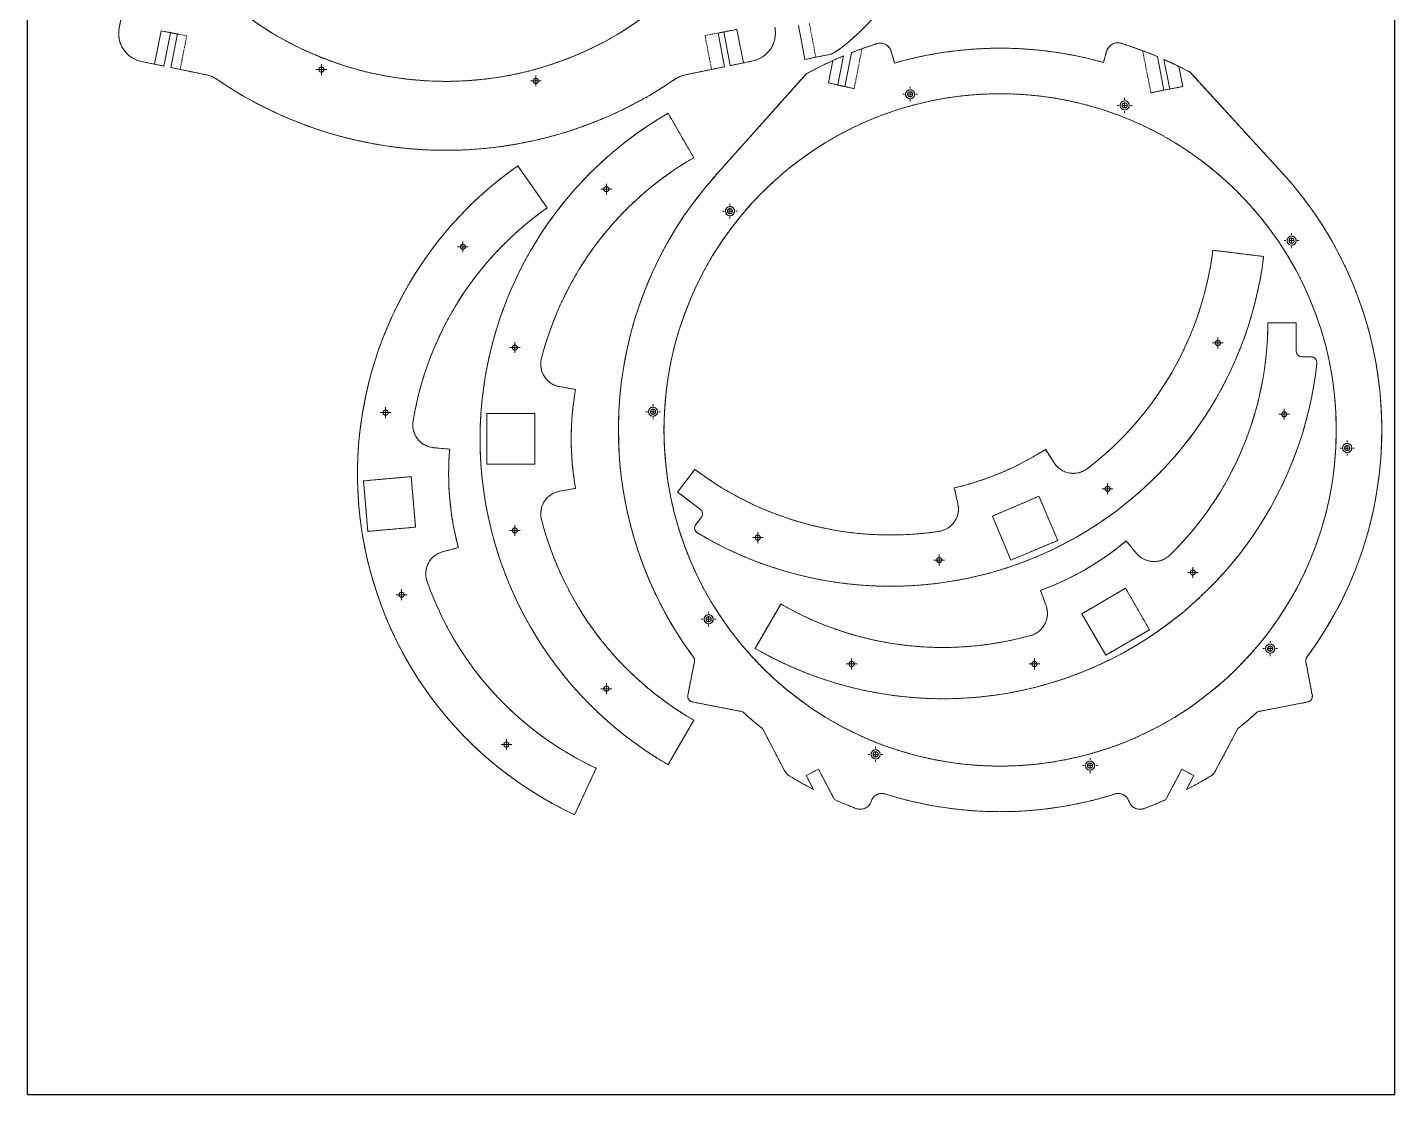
# Model space of a CAD drawing. Header units: millimetres. Extents: x -6 to 1194, y -41 to 2359.
# Drawn here: x -6 to 1194, y -41 to 896 of the extents above; entities that cross this region are included whole.
import ezdxf

# ---------------------------------------------------------------- set-up
doc = ezdxf.new("R2010")
doc.units = ezdxf.units.MM
doc.linetypes.add('HIDDEN', pattern=[1.905, 1.27, -0.635])

# ---------------------------------------------------------------- blocks, each defined once
blk = doc.blocks.new('SW_CENTERMARKSYMBOL_6')
at = {"color": 0, "linetype": 'Continuous', "lineweight": 0}
for p, q in [((-2.5, 0), (-4.75, 0)), ((0, 0), (-2.5, 0)), ((0, 2.5), (0, 4.75)), ((0, 0), (0, 2.5)), ((0, 0), (0, -2.5)), ((0, 0), (2.5, 0)), ((2.5, 0), (4.75, 0)), ((0, -2.5), (0, -4.75))]:
    blk.add_line(p, q, dxfattribs=at)
blk = doc.blocks.new('SW_CENTERMARKSYMBOL_7')
at = {"color": 0, "linetype": 'Continuous', "lineweight": 0}
for p, q in [((-2.5, 0), (-4.75, 0)), ((0, 0), (-2.5, 0)), ((0, 2.5), (0, 4.75)), ((0, 0), (0, 2.5)), ((0, 0), (0, -2.5)), ((0, 0), (2.5, 0)), ((2.5, 0), (4.75, 0)), ((0, -2.5), (0, -4.75))]:
    blk.add_line(p, q, dxfattribs=at)
blk = doc.blocks.new('SW_CENTERMARKSYMBOL_18')
at = {"color": 0, "linetype": 'Continuous', "lineweight": 0}
for p, q in [((-2.5, 0), (-4.75, 0)), ((0, 0), (-2.5, 0)), ((0, 2.5), (0, 4.75)), ((0, 0), (0, 2.5)), ((0, 0), (0, -2.5)), ((0, 0), (2.5, 0)), ((2.5, 0), (4.75, 0)), ((0, -2.5), (0, -4.75))]:
    blk.add_line(p, q, dxfattribs=at)
blk = doc.blocks.new('SW_CENTERMARKSYMBOL_19')
at = {"color": 0, "linetype": 'Continuous', "lineweight": 0}
for p, q in [((-2.5, 0), (-4.75, 0)), ((0, 0), (-2.5, 0)), ((0, 2.5), (0, 4.75)), ((0, 0), (0, 2.5)), ((0, 0), (0, -2.5)), ((0, 0), (2.5, 0)), ((2.5, 0), (4.75, 0)), ((0, -2.5), (0, -4.75))]:
    blk.add_line(p, q, dxfattribs=at)
blk = doc.blocks.new('SW_CENTERMARKSYMBOL_20')
at = {"color": 0, "linetype": 'Continuous', "lineweight": 0}
for p, q in [((-2.5, 0), (-4.75, 0)), ((0, 0), (-2.5, 0)), ((0, 2.5), (0, 4.75)), ((0, 0), (0, 2.5)), ((0, 0), (0, -2.5)), ((0, 0), (2.5, 0)), ((2.5, 0), (4.75, 0)), ((0, -2.5), (0, -4.75))]:
    blk.add_line(p, q, dxfattribs=at)
blk = doc.blocks.new('SW_CENTERMARKSYMBOL_21')
at = {"color": 0, "linetype": 'Continuous', "lineweight": 0}
for p, q in [((-2.5, 0), (-4.75, 0)), ((0, 0), (-2.5, 0)), ((0, 2.5), (0, 4.75)), ((0, 0), (0, 2.5)), ((0, 0), (0, -2.5)), ((0, 0), (2.5, 0)), ((2.5, 0), (4.75, 0)), ((0, -2.5), (0, -4.75))]:
    blk.add_line(p, q, dxfattribs=at)
blk = doc.blocks.new('SW_CENTERMARKSYMBOL_22')
at = {"color": 0, "linetype": 'Continuous', "lineweight": 0}
for p, q in [((-2.5, 0), (-4.75, 0)), ((0, 0), (-2.5, 0)), ((0, 2.5), (0, 4.75)), ((0, 0), (0, 2.5)), ((0, 0), (0, -2.5)), ((0, 0), (2.5, 0)), ((2.5, 0), (4.75, 0)), ((0, -2.5), (0, -4.75))]:
    blk.add_line(p, q, dxfattribs=at)
blk = doc.blocks.new('SW_CENTERMARKSYMBOL_23')
at = {"color": 0, "linetype": 'Continuous', "lineweight": 0}
for p, q in [((-2.5, 0), (-4.75, 0)), ((0, 0), (-2.5, 0)), ((0, 2.5), (0, 4.75)), ((0, 0), (0, 2.5)), ((0, 0), (0, -2.5)), ((0, 0), (2.5, 0)), ((2.5, 0), (4.75, 0)), ((0, -2.5), (0, -4.75))]:
    blk.add_line(p, q, dxfattribs=at)
blk = doc.blocks.new('SW_CENTERMARKSYMBOL_24')
at = {"color": 0, "linetype": 'Continuous', "lineweight": 0}
for p, q in [((-2.5, 0), (-4.75, 0)), ((0, 0), (-2.5, 0)), ((0, 2.5), (0, 4.75)), ((0, 0), (0, 2.5)), ((0, 0), (0, -2.5)), ((0, 0), (2.5, 0)), ((2.5, 0), (4.75, 0)), ((0, -2.5), (0, -4.75))]:
    blk.add_line(p, q, dxfattribs=at)
blk = doc.blocks.new('SW_CENTERMARKSYMBOL_25')
at = {"color": 0, "linetype": 'Continuous', "lineweight": 0}
for p, q in [((-2.5, 0), (-4.75, 0)), ((0, 0), (-2.5, 0)), ((0, 2.5), (0, 4.75)), ((0, 0), (0, 2.5)), ((0, 0), (0, -2.5)), ((0, 0), (2.5, 0)), ((2.5, 0), (4.75, 0)), ((0, -2.5), (0, -4.75))]:
    blk.add_line(p, q, dxfattribs=at)
blk = doc.blocks.new('SW_CENTERMARKSYMBOL_26')
at = {"color": 0, "linetype": 'Continuous', "lineweight": 0}
for p, q in [((-5, 0), (-6.5, 0)), ((0, 0), (-2.5, 0)), ((0, 5), (0, 6.5)), ((0, 0), (0, 2.5)), ((0, 0), (0, -2.5)), ((0, 0), (2.5, 0)), ((5, 0), (6.5, 0)), ((0, -5), (0, -6.5))]:
    blk.add_line(p, q, dxfattribs=at)
blk = doc.blocks.new('SW_CENTERMARKSYMBOL_27')
at = {"color": 0, "linetype": 'Continuous', "lineweight": 0}
for p, q in [((-5, 0), (-6.5, 0)), ((0, 0), (-2.5, 0)), ((0, 5), (0, 6.5)), ((0, 0), (0, 2.5)), ((0, 0), (0, -2.5)), ((0, 0), (2.5, 0)), ((5, 0), (6.5, 0)), ((0, -5), (0, -6.5))]:
    blk.add_line(p, q, dxfattribs=at)
blk = doc.blocks.new('SW_CENTERMARKSYMBOL_28')
at = {"color": 0, "linetype": 'Continuous', "lineweight": 0}
for p, q in [((-5, 0), (-6.5, 0)), ((0, 0), (-2.5, 0)), ((0, 5), (0, 6.5)), ((0, 0), (0, 2.5)), ((0, 0), (0, -2.5)), ((0, 0), (2.5, 0)), ((5, 0), (6.5, 0)), ((0, -5), (0, -6.5))]:
    blk.add_line(p, q, dxfattribs=at)
blk = doc.blocks.new('SW_CENTERMARKSYMBOL_29')
at = {"color": 0, "linetype": 'Continuous', "lineweight": 0}
for p, q in [((-5, 0), (-6.5, 0)), ((0, 0), (-2.5, 0)), ((0, 5), (0, 6.5)), ((0, 0), (0, 2.5)), ((0, 0), (0, -2.5)), ((0, 0), (2.5, 0)), ((5, 0), (6.5, 0)), ((0, -5), (0, -6.5))]:
    blk.add_line(p, q, dxfattribs=at)
blk = doc.blocks.new('SW_CENTERMARKSYMBOL_30')
at = {"color": 0, "linetype": 'Continuous', "lineweight": 0}
for p, q in [((-2.5, 0), (-4.75, 0)), ((0, 0), (-2.5, 0)), ((0, 2.5), (0, 4.75)), ((0, 0), (0, 2.5)), ((0, 0), (0, -2.5)), ((0, 0), (2.5, 0)), ((2.5, 0), (4.75, 0)), ((0, -2.5), (0, -4.75))]:
    blk.add_line(p, q, dxfattribs=at)
blk = doc.blocks.new('SW_CENTERMARKSYMBOL_31')
at = {"color": 0, "linetype": 'Continuous', "lineweight": 0}
for p, q in [((-2.5, 0), (-4.75, 0)), ((0, 0), (-2.5, 0)), ((0, 2.5), (0, 4.75)), ((0, 0), (0, 2.5)), ((0, 0), (0, -2.5)), ((0, 0), (2.5, 0)), ((2.5, 0), (4.75, 0)), ((0, -2.5), (0, -4.75))]:
    blk.add_line(p, q, dxfattribs=at)
blk = doc.blocks.new('SW_CENTERMARKSYMBOL_32')
at = {"color": 0, "linetype": 'Continuous', "lineweight": 0}
for p, q in [((-2.5, 0), (-4.75, 0)), ((0, 0), (-2.5, 0)), ((0, 2.5), (0, 4.75)), ((0, 0), (0, 2.5)), ((0, 0), (0, -2.5)), ((0, 0), (2.5, 0)), ((2.5, 0), (4.75, 0)), ((0, -2.5), (0, -4.75))]:
    blk.add_line(p, q, dxfattribs=at)
blk = doc.blocks.new('SW_CENTERMARKSYMBOL_33')
at = {"color": 0, "linetype": 'Continuous', "lineweight": 0}
for p, q in [((-2.5, 0), (-4.75, 0)), ((0, 0), (-2.5, 0)), ((0, 2.5), (0, 4.75)), ((0, 0), (0, 2.5)), ((0, 0), (0, -2.5)), ((0, 0), (2.5, 0)), ((2.5, 0), (4.75, 0)), ((0, -2.5), (0, -4.75))]:
    blk.add_line(p, q, dxfattribs=at)
blk = doc.blocks.new('SW_CENTERMARKSYMBOL_34')
at = {"color": 0, "linetype": 'Continuous', "lineweight": 0}
for p, q in [((-2.5, 0), (-4.75, 0)), ((0, 0), (-2.5, 0)), ((0, 2.5), (0, 4.75)), ((0, 0), (0, 2.5)), ((0, 0), (0, -2.5)), ((0, 0), (2.5, 0)), ((2.5, 0), (4.75, 0)), ((0, -2.5), (0, -4.75))]:
    blk.add_line(p, q, dxfattribs=at)
blk = doc.blocks.new('SW_CENTERMARKSYMBOL_35')
at = {"color": 0, "linetype": 'Continuous', "lineweight": 0}
for p, q in [((-5, 0), (-6.5, 0)), ((0, 0), (-2.5, 0)), ((0, 5), (0, 6.5)), ((0, 0), (0, 2.5)), ((0, 0), (0, -2.5)), ((0, 0), (2.5, 0)), ((5, 0), (6.5, 0)), ((0, -5), (0, -6.5))]:
    blk.add_line(p, q, dxfattribs=at)
blk = doc.blocks.new('SW_CENTERMARKSYMBOL_36')
at = {"color": 0, "linetype": 'Continuous', "lineweight": 0}
for p, q in [((-2.5, 0), (-4.75, 0)), ((0, 0), (-2.5, 0)), ((0, 2.5), (0, 4.75)), ((0, 0), (0, 2.5)), ((0, 0), (0, -2.5)), ((0, 0), (2.5, 0)), ((2.5, 0), (4.75, 0)), ((0, -2.5), (0, -4.75))]:
    blk.add_line(p, q, dxfattribs=at)
blk = doc.blocks.new('SW_CENTERMARKSYMBOL_37')
at = {"color": 0, "linetype": 'Continuous', "lineweight": 0}
for p, q in [((-2.5, 0), (-4.75, 0)), ((0, 0), (-2.5, 0)), ((0, 2.5), (0, 4.75)), ((0, 0), (0, 2.5)), ((0, 0), (0, -2.5)), ((0, 0), (2.5, 0)), ((2.5, 0), (4.75, 0)), ((0, -2.5), (0, -4.75))]:
    blk.add_line(p, q, dxfattribs=at)
blk = doc.blocks.new('SW_CENTERMARKSYMBOL_38')
at = {"color": 0, "linetype": 'Continuous', "lineweight": 0}
for p, q in [((-5, 0), (-6.5, 0)), ((0, 0), (-2.5, 0)), ((0, 5), (0, 6.5)), ((0, 0), (0, 2.5)), ((0, 0), (0, -2.5)), ((0, 0), (2.5, 0)), ((5, 0), (6.5, 0)), ((0, -5), (0, -6.5))]:
    blk.add_line(p, q, dxfattribs=at)
blk = doc.blocks.new('SW_CENTERMARKSYMBOL_39')
at = {"color": 0, "linetype": 'Continuous', "lineweight": 0}
for p, q in [((-2.5, 0), (-4.75, 0)), ((0, 0), (-2.5, 0)), ((0, 2.5), (0, 4.75)), ((0, 0), (0, 2.5)), ((0, 0), (0, -2.5)), ((0, 0), (2.5, 0)), ((2.5, 0), (4.75, 0)), ((0, -2.5), (0, -4.75))]:
    blk.add_line(p, q, dxfattribs=at)
blk = doc.blocks.new('SW_CENTERMARKSYMBOL_40')
at = {"color": 0, "linetype": 'Continuous', "lineweight": 0}
for p, q in [((-5, 0), (-6.5, 0)), ((0, 0), (-2.5, 0)), ((0, 5), (0, 6.5)), ((0, 0), (0, 2.5)), ((0, 0), (0, -2.5)), ((0, 0), (2.5, 0)), ((5, 0), (6.5, 0)), ((0, -5), (0, -6.5))]:
    blk.add_line(p, q, dxfattribs=at)
blk = doc.blocks.new('SW_CENTERMARKSYMBOL_41')
at = {"color": 0, "linetype": 'Continuous', "lineweight": 0}
for p, q in [((-5, 0), (-6.5, 0)), ((0, 0), (-2.5, 0)), ((0, 5), (0, 6.5)), ((0, 0), (0, 2.5)), ((0, 0), (0, -2.5)), ((0, 0), (2.5, 0)), ((5, 0), (6.5, 0)), ((0, -5), (0, -6.5))]:
    blk.add_line(p, q, dxfattribs=at)
blk = doc.blocks.new('SW_CENTERMARKSYMBOL_42')
at = {"color": 0, "linetype": 'Continuous', "lineweight": 0}
for p, q in [((-5, 0), (-6.5, 0)), ((0, 0), (-2.5, 0)), ((0, 5), (0, 6.5)), ((0, 0), (0, 2.5)), ((0, 0), (0, -2.5)), ((0, 0), (2.5, 0)), ((5, 0), (6.5, 0)), ((0, -5), (0, -6.5))]:
    blk.add_line(p, q, dxfattribs=at)
blk = doc.blocks.new('SW_CENTERMARKSYMBOL_43')
at = {"color": 0, "linetype": 'Continuous', "lineweight": 0}
for p, q in [((-5, 0), (-6.5, 0)), ((0, 0), (-2.5, 0)), ((0, 5), (0, 6.5)), ((0, 0), (0, 2.5)), ((0, 0), (0, -2.5)), ((0, 0), (2.5, 0)), ((5, 0), (6.5, 0)), ((0, -5), (0, -6.5))]:
    blk.add_line(p, q, dxfattribs=at)

msp = doc.modelspace()

# ---------------------------------------------------------------- linework, layer by layer
at = {"color": 7, "linetype": 'Continuous'}
for p, q in [((-5.9, -41), (-5.9, 2359)), ((1194.1, -41), (1194.1, 2359)), ((-5.9, -41), (1194.1, -41))]:
    msp.add_line(p, q, dxfattribs=at)
at = {"color": 7, "linetype": 'Continuous', "lineweight": 15}
for p, q in [((78.5, 913.8), (74.7, 895.2)), ((111.4, 892.6), (105.7, 863.3)), ((111.4, 892.6), (125.8, 889.8)), ((111.4, 892.6), (119.6, 890.9)), ((119.6, 890.9), (113.9, 861.6)), ((119.6, 890.9), (125.8, 889.7)), ((125.8, 889.8), (120, 860.3)), ((600.3, 890.6), (616.8, 893.8)), ((606, 861), (600.3, 890.6)), ((611, 862), (605.2, 891.6)), ((622.5, 864.4), (616.8, 893.8)), ((676.4, 867.3), (670.7, 897.2)), ((94.2, 865.6), (105.7, 863.3)), ((611, 862), (622.5, 864.4)), ((622.5, 864.4), (630.7, 866.1)), ((686, 869.4), (676.4, 867.3)), ((686, 869.4), (699.7, 872.1)), ((697.3, 846.9), (701.1, 866.5)), ((710.4, 870.5), (705.4, 845.2)), ((711.6, 843.8), (717.3, 873.3)), ((755.2, 864.3), (752.3, 874.5)), ((941.3, 874.8), (938.5, 864.8)), ((991.6, 840.5), (985.9, 869.9)), ((991.5, 867.5), (996.6, 841.4)), ((113.9, 861.6), (105.7, 863.3)), ((120, 860.3), (152.1, 853.7)), ((570.6, 853.7), (606, 861)), ((678, 855), (598.1, 765.7)), ((1008.1, 843.7), (1004.6, 861.3)), ((1095, 768.3), (1015.9, 854.9)), ((697.3, 846.9), (711.6, 843.8)), ((1008.1, 843.7), (991.6, 840.5)), ((556.4, 820.2), (578.9, 781.2)), ((424.5, 774), (450.3, 737.2)), ((1034.4, 700), (1079.1, 694.5)), ((1082.7, 636.4), (1107.7, 636.4)), ((1107.7, 611.4), (1107.7, 636.4)), ((1120.8, 606.4), (1112.7, 606.4)), ((475.2, 577.8), (461.1, 580.3)), ((397.4, 556.6), (439.4, 556.6)), ((397.4, 512.2), (397.4, 556.6)), ((439.4, 556.6), (439.4, 512.2)), ((364.7, 525.5), (350.5, 526.7)), ((895.2, 513.3), (887.5, 525.3)), ((439.4, 512.2), (397.4, 512.2)), ((564.7, 487.8), (579.8, 507.7)), ((289.1, 497.6), (330.9, 501.3)), ((292.9, 453.3), (289.1, 497.6)), ((330.9, 501.3), (334.8, 457)), ((461.1, 488.5), (475.2, 491)), ((564.7, 487.8), (584.6, 472.7)), ((807.5, 491.5), (810.7, 477.6)), ((841, 466.7), (881.9, 484.1)), ((881.9, 484.1), (898.3, 445.4)), ((334.8, 457), (292.9, 453.3)), ((585.6, 465.7), (580.7, 459.2)), ((857.3, 428.1), (841, 466.7)), ((898.3, 445.4), (857.3, 428.1)), ((967.6, 433.9), (958.4, 444.9)), ((358.5, 435.3), (372.3, 439)), ((883.2, 401.4), (888.1, 388.1)), ((919.5, 381), (957.9, 403.3)), ((957.9, 403.3), (978.9, 366.9)), ((632.7, 350.6), (655.2, 389.5)), ((940.5, 344.7), (919.5, 381)), ((978.9, 366.9), (940.5, 344.7)), ((573.7, 309.4), (579.5, 339)), ((1121.8, 309.4), (1116.1, 339)), ((621.8, 295), (577.7, 303.6)), ((1073.7, 295), (1117.9, 303.6)), ((578.9, 287.6), (556.4, 248.6)), ((639.2, 280.2), (658.9, 242.7)), ((1036.6, 242.7), (1056.4, 280.2)), ((493.3, 245.4), (474.3, 204.6)), ((677.7, 238.9), (688.4, 244.5)), ((688.4, 244.5), (702.4, 217.9)), ((993.2, 217.9), (1007.2, 244.5)), ((1007.2, 244.5), (1017.8, 238.9)), ((677.7, 238.9), (684.1, 226.7)), ((1011.4, 226.7), (1017.8, 238.9)), ((734.5, 216.1), (734.7, 216.5)), ((960.9, 216.5), (961, 216.1))]:
    msp.add_line(p, q, dxfattribs=at)
at = {"color": 7, "linetype": 'HIDDEN', "lineweight": 0}
for p, q in [((78.5, 913.8), (74.7, 895.2)), ((125.8, 889.8), (133.9, 888.1)), ((125.8, 889.7), (133.9, 888.1)), ((133.9, 888.1), (128.2, 858.7)), ((588.8, 888.4), (605.2, 891.6)), ((588.8, 888.4), (600.3, 890.6)), ((594.5, 858.7), (588.8, 888.4)), ((616.8, 893.8), (605.2, 891.6)), ((680.4, 899.1), (686, 869.4)), ((726.5, 876.8), (719.7, 841.8)), ((113.9, 861.6), (94.2, 865.6)), ((611, 862), (630.7, 866.1)), ((676.4, 867.3), (686, 869.4)), ((686, 869.4), (699.7, 872.1)), ((752.3, 874.5), (755.2, 864.3)), ((941.3, 874.8), (938.5, 864.8)), ((972.9, 875.1), (980.1, 838.2)), ((120, 860.3), (128.2, 858.7)), ((152.1, 853.7), (128.2, 858.7)), ((570.6, 853.7), (594.5, 858.7)), ((594.5, 858.7), (606, 861)), ((678, 855), (598.1, 765.7)), ((1015.9, 854.9), (1095, 768.3)), ((697.3, 846.9), (705.4, 844.8)), ((705.4, 845.2), (705.4, 844.8)), ((719.7, 841.8), (705.4, 844.8)), ((711.6, 843.8), (719.7, 841.8)), ((980.1, 838.2), (996.6, 841.4)), ((991.6, 840.5), (980.1, 838.2)), ((1008.1, 843.7), (996.6, 841.4)), ((556.4, 820.2), (578.9, 781.2)), ((424.5, 774), (450.3, 737.2)), ((1034.4, 700), (1079.1, 694.5)), ((1082.7, 636.4), (1107.7, 636.4)), ((1107.7, 611.4), (1107.7, 636.4)), ((1120.8, 606.4), (1112.7, 606.4)), ((475.2, 577.8), (461.1, 580.3)), ((397.4, 556.6), (439.4, 556.6)), ((397.4, 512.2), (397.4, 556.6)), ((439.4, 556.6), (439.4, 512.2)), ((364.7, 525.5), (350.5, 526.7)), ((895.2, 513.3), (887.5, 525.3)), ((439.4, 512.2), (397.4, 512.2)), ((564.7, 487.8), (579.8, 507.7)), ((289.1, 497.6), (330.9, 501.3)), ((292.9, 453.3), (289.1, 497.6)), ((330.9, 501.3), (334.8, 457)), ((461.1, 488.5), (475.2, 491)), ((564.7, 487.8), (584.6, 472.7)), ((807.5, 491.5), (810.7, 477.6)), ((841, 466.7), (881.9, 484.1)), ((881.9, 484.1), (898.3, 445.4)), ((334.8, 457), (292.9, 453.3)), ((585.6, 465.7), (580.7, 459.2)), ((857.3, 428.1), (841, 466.7)), ((898.3, 445.4), (857.3, 428.1)), ((967.6, 433.9), (958.4, 444.9)), ((358.5, 435.3), (372.3, 439)), ((883.2, 401.4), (888.1, 388.1)), ((919.5, 381), (957.9, 403.3)), ((957.9, 403.3), (978.9, 366.9)), ((632.7, 350.6), (655.2, 389.5)), ((940.5, 344.7), (919.5, 381)), ((978.9, 366.9), (940.5, 344.7)), ((573.7, 309.4), (579.5, 339)), ((1121.8, 309.4), (1116.1, 339)), ((621.8, 295), (577.7, 303.6)), ((1073.7, 295), (1117.9, 303.6)), ((578.9, 287.6), (556.4, 248.6)), ((658.9, 242.7), (639.2, 280.2)), ((1036.6, 242.7), (1056.4, 280.2)), ((493.3, 245.4), (474.3, 204.6)), ((677.7, 238.9), (688.4, 244.5)), ((688.4, 244.5), (702.4, 217.9)), ((1007.2, 244.5), (993.2, 217.9)), ((1017.8, 238.9), (1007.2, 244.5)), ((684.1, 226.7), (677.7, 238.9)), ((1017.8, 238.9), (1011.4, 226.7)), ((734.5, 216.1), (734.7, 216.5)), ((961, 216.1), (960.9, 216.5))]:
    msp.add_line(p, q, dxfattribs=at)
at = {"color": 7, "linetype": 'Continuous', "lineweight": 15}
for centre, radius in [((361.4, 1143.2), 295), ((252.1, 858.5), 2.25), ((440.3, 848.6), 2.25), ((768.8, 836.9), 4), ((847.8, 542.3), 295), ((768.8, 836.9), 2.25), ((957.1, 827.1), 4), ((957.1, 827.1), 2.25), ((502.2, 753.6), 2.25), ((610.7, 734.3), 4), ((610.7, 734.3), 2.25), ((1103.6, 708.4), 4), ((1103.6, 708.4), 2.25), ((376.3, 703), 2.25), ((421.9, 614.6), 2.25), ((1038.9, 618.6), 2.25), ((308.5, 557.5), 2.25), ((543.2, 558.3), 4), ((543.2, 558.3), 2.25), ((1097.1, 556.1), 2.25), ((1152.4, 526.4), 4), ((1152.4, 526.4), 2.25), ((942.1, 490.6), 2.25), ((421.9, 454.1), 2.25), ((635.1, 447.8), 2.25), ((794.3, 428.1), 2.25), ((1016.9, 417.2), 2.25), ((322.5, 397.7), 2.25), ((592, 376.2), 4), ((592, 376.2), 2.25), ((1084.8, 350.4), 4), ((1084.8, 350.4), 2.25), ((717.5, 336.9), 2.25), ((877.9, 336.9), 2.25), ((502.2, 315.2), 2.25), ((414.5, 266.2), 2.25), ((738.5, 257.6), 4), ((738.5, 257.6), 2.25), ((926.7, 247.7), 4), ((926.7, 247.7), 2.25)]:
    msp.add_circle(centre, radius, dxfattribs=at)
at = {"color": 7, "linetype": 'HIDDEN', "lineweight": 0}
for centre, radius in [((361.4, 1143.2), 295), ((252.1, 858.5), 2.25), ((440.3, 848.6), 2.25), ((768.8, 836.9), 4), ((847.8, 542.3), 295), ((768.8, 836.9), 2.25), ((957.1, 827.1), 4), ((957.1, 827.1), 2.25), ((502.2, 753.6), 2.25), ((610.7, 734.3), 4), ((610.7, 734.3), 2.25), ((1103.6, 708.4), 4), ((1103.6, 708.4), 2.25), ((376.3, 703), 2.25), ((421.9, 614.6), 2.25), ((1038.9, 618.6), 2.25), ((308.5, 557.5), 2.25), ((543.2, 558.3), 4), ((543.2, 558.3), 2.25), ((1097.1, 556.1), 2.25), ((1152.4, 526.4), 4), ((1152.4, 526.4), 2.25), ((942.1, 490.6), 2.25), ((421.9, 454.1), 2.25), ((635.1, 447.8), 2.25), ((794.3, 428.1), 2.25), ((1016.9, 417.2), 2.25), ((322.5, 397.7), 2.25), ((592, 376.2), 4), ((592, 376.2), 2.25), ((1084.8, 350.4), 4), ((1084.8, 350.4), 2.25), ((717.5, 336.9), 2.25), ((877.9, 336.9), 2.25), ((502.2, 315.2), 2.25), ((414.5, 266.2), 2.25), ((738.5, 257.6), 4), ((738.5, 257.6), 2.25), ((926.7, 247.7), 4), ((926.7, 247.7), 2.25)]:
    msp.add_circle(centre, radius, dxfattribs=at)
at = {"color": 7, "linetype": 'Continuous', "lineweight": 15}
for centre, radius, start, end in [((99.2, 890.1), 25, 168.39, 258.39), ((625.6, 890.6), 25, 281.61, 11.61), ((847.8, 542.3), 355.8, 107.6923, 111.5133), ((742.7, 871.7), 10, 16.035, 107.6923), ((847.8, 542.3), 335, 74.2827, 106.035), ((951, 872.1), 10, 72.6702, 164.2827), ((847.8, 542.3), 355.5, 67.1413, 72.6254), ((847.8, 542.3), 355.8, 114.3476, 118.5008), ((847.8, 542.3), 355.8, 112.7215, 114.3476), ((847.8, 542.3), 355.5, 63.8168, 66.1557), ((148.1, 834.1), 20, 55.393, 78.39), ((574.6, 834.1), 20, 101.61, 124.607), ((847.8, 542.3), 355.5, 62.2667, 63.8168), ((1008.6, 848.1), 10, 42.4303, 62.2667), ((361.4, 1143.2), 355.5, 235.393, 304.607), ((721.4, 534.4), 330, 120, 240), ((721.4, 534.4), 285, 120, 165.6717), ((613.8, 503.7), 330, 124.992, 244.992), ((847.8, 542.3), 335, 323.4748, 42.4303), ((847.8, 542.3), 335, 138.1757, 216.5252), ((613.8, 503.7), 285, 124.992, 170.6637), ((751.6, 735.1), 285, 307.2556, 352.9273), ((751.6, 735.1), 330, 239.1096, 352.9273), ((797.7, 636.4), 285, 314.3283, 0), ((464.6, 600), 20, 165.6717, 260), ((797.7, 636.4), 330, 240, 353.8177), ((1112.7, 611.4), 5, 180, 270), ((1120.8, 601.4), 5, 353.8177, 90), ((721.4, 534.4), 250, 170, 190), ((352.3, 546.7), 20, 170.6637, 264.992), ((613.8, 503.7), 250, 174.992, 194.992), ((751.6, 735.1), 250, 282.9273, 302.9273), ((751.6, 735.1), 285, 232.9273, 278.599), ((912, 524.2), 20, 212.9273, 307.2556), ((464.6, 468.8), 20, 100, 194.3283), ((581.6, 468.7), 5, 322.9273, 52.9273), ((791.2, 473.1), 20, 278.599, 12.9273), ((721.4, 534.4), 285, 194.3283, 240), ((584.7, 456.2), 5, 142.9273, 239.1096), ((797.7, 636.4), 250, 290, 310), ((363.7, 416), 20, 104.992, 199.3203), ((982.9, 446.8), 20, 220, 314.3283), ((613.8, 503.7), 285, 199.3203, 244.992), ((797.7, 636.4), 285, 240, 285.6717), ((869.3, 381.2), 20, 285.6717, 20), ((574.6, 340), 5, 349, 36.5252), ((1121, 340), 5, 143.4748, 191), ((578.6, 308.5), 5, 169, 259), ((1116.9, 308.5), 5, 281, 11), ((847.8, 542.3), 335, 227.5896, 231.4881), ((847.8, 542.3), 335, 308.5119, 312.4104), ((667.8, 247.4), 10, 207.8181, 238.6029), ((1027.8, 247.4), 10, 301.3971, 332.1819), ((847.8, 542.3), 355.5, 238.6029, 242.5951), ((847.8, 542.3), 355.5, 297.4049, 301.3971), ((847.8, 542.3), 355.5, 245.8542, 249.1956), ((725.1, 219.4), 10, 249.1956, 340.8542), ((744.1, 213.3), 10, 72.5152, 160.8542), ((847.8, 542.3), 335, 252.5152, 287.4848), ((951.4, 213.3), 10, 19.1458, 107.4848), ((970.5, 219.4), 10, 199.1458, 290.8044), ((847.8, 542.3), 355.5, 290.8044, 294.1458)]:
    msp.add_arc(centre, radius, start, end, dxfattribs=at)
at = {"color": 7, "linetype": 'HIDDEN', "lineweight": 0}
for centre, radius, start, end in [((99.2, 890.1), 25, 168.39, 258.39), ((625.6, 890.6), 25, 281.61, 11.61), ((847.8, 542.3), 355.8, 109.9385, 111.5133), ((847.8, 542.3), 355.8, 107.6923, 109.9385), ((742.7, 871.7), 10, 16.035, 107.6923), ((847.8, 542.3), 335, 74.2827, 106.035), ((951, 872.1), 10, 72.6702, 164.2827), ((847.8, 542.3), 355.5, 69.3903, 72.6254), ((847.8, 542.3), 355.8, 112.7215, 118.5008), ((847.8, 542.3), 355.5, 67.1413, 69.3903), ((847.8, 542.3), 355.5, 62.2667, 66.1557), ((148.1, 834.1), 20, 55.393, 78.39), ((574.6, 834.1), 20, 101.61, 124.607), ((1008.6, 848.1), 10, 42.4303, 62.2667), ((361.4, 1143.2), 355.5, 235.393, 304.607), ((721.4, 534.4), 330, 120, 240), ((721.4, 534.4), 285, 120, 165.6717), ((613.8, 503.7), 330, 124.992, 244.992), ((847.8, 542.3), 335, 323.4748, 42.4303), ((847.8, 542.3), 335, 138.1757, 216.5252), ((613.8, 503.7), 285, 124.992, 170.6637), ((751.6, 735.1), 285, 307.2556, 352.9273), ((751.6, 735.1), 330, 239.1096, 352.9273), ((797.7, 636.4), 285, 314.3283, 0), ((464.6, 600), 20, 165.6717, 260), ((797.7, 636.4), 330, 240, 353.8177), ((1112.7, 611.4), 5, 180, 270), ((1120.8, 601.4), 5, 353.8177, 90), ((721.4, 534.4), 250, 170, 190), ((352.3, 546.7), 20, 170.6637, 264.992), ((613.8, 503.7), 250, 174.992, 194.992), ((751.6, 735.1), 250, 282.9273, 302.9273), ((751.6, 735.1), 285, 232.9273, 278.599), ((912, 524.2), 20, 212.9273, 307.2556), ((464.6, 468.8), 20, 100, 194.3283), ((581.6, 468.7), 5, 322.9273, 52.9273), ((791.2, 473.1), 20, 278.599, 12.9273), ((721.4, 534.4), 285, 194.3283, 240), ((584.7, 456.2), 5, 142.9273, 239.1096), ((797.7, 636.4), 250, 290, 310), ((363.7, 416), 20, 104.992, 199.3203), ((982.9, 446.8), 20, 220, 314.3283), ((613.8, 503.7), 285, 199.3203, 244.992), ((797.7, 636.4), 285, 240, 285.6717), ((869.3, 381.2), 20, 285.6717, 20), ((574.6, 340), 5, 349, 36.5252), ((1121, 340), 5, 143.4748, 191), ((578.6, 308.5), 5, 169, 259), ((1116.9, 308.5), 5, 281, 11), ((847.8, 542.3), 335, 227.5896, 231.4881), ((847.8, 542.3), 335, 308.5119, 312.4104), ((667.8, 247.4), 10, 207.8181, 238.6029), ((1027.8, 247.4), 10, 301.3971, 332.1819), ((847.8, 542.3), 355.5, 238.6029, 242.5951), ((847.8, 542.3), 355.5, 297.4049, 301.3971), ((847.8, 542.3), 355.5, 245.8542, 249.1956), ((725.1, 219.4), 10, 249.1956, 340.8542), ((744.1, 213.3), 10, 72.5152, 160.8542), ((847.8, 542.3), 335, 252.5152, 287.4848), ((951.4, 213.3), 10, 19.1458, 107.4848), ((970.5, 219.4), 10, 199.1458, 290.8044), ((847.8, 542.3), 355.5, 290.8044, 294.1458)]:
    msp.add_arc(centre, radius, start, end, dxfattribs=at)
at = {"color": 7, "linetype": 'Continuous', "lineweight": 15}
msp.add_open_spline([(890, 2049), (883.4, 2052.6), (870.2, 2059.9), (849.9, 2069.8), (829.3, 2078.7), (808.5, 2086.7), (787.7, 2093.7), (766.8, 2099.9), (745.9, 2105.1), (725, 2109.4), (703.3, 2113.1), (680.8, 2115.9), (657.6, 2117.9), (634.5, 2118.8), (611.6, 2118.7), (593.2, 2117.9), (579.1, 2116.8), (569.4, 2115.8), (559.9, 2114.7), (550.8, 2113.2), (542.5, 2111.2), (534.9, 2108.8), (528.1, 2106), (522, 2102.7), (516.4, 2098.8), (511.3, 2094.3), (506.9, 2089), (503.4, 2083.1), (500.9, 2076.7), (499.2, 2069.8), (498.4, 2062.4), (498.5, 2054.5), (499.4, 2046.2), (501.1, 2037.5), (503.5, 2028.4), (506.6, 2018.9), (510.8, 2007.6), (516.4, 1994.5), (523.5, 1979.6), (531.5, 1964.3), (540.2, 1948.7), (550.4, 1931.2), (562.2, 1911.9), (575.4, 1891), (588.9, 1869.8), (602.5, 1848.5), (615.8, 1827.4), (628.5, 1806.9), (640.4, 1787.3), (652, 1767.6), (663.3, 1748.1), (674.2, 1728.7), (684.4, 1710), (693.8, 1692.2), (702.6, 1675.2), (710.7, 1659), (718.1, 1643.4), (725.3, 1627.9), (732.2, 1612.5), (738.8, 1597.2), (744.7, 1582.7), (750, 1569), (754.9, 1555.9), (759.3, 1543.6), (763.4, 1531.5), (767.2, 1519.7), (770.8, 1508.1), (774.2, 1497.1), (777.4, 1486.2), (780.2, 1476.2), (782.7, 1466.8), (785, 1457.8), (787.4, 1447.9), (790, 1437), (792.7, 1425), (795.7, 1411.2), (799, 1395.6), (802.3, 1378), (805.6, 1359.4), (809, 1338.6), (812.4, 1315.4), (815.5, 1290), (818.1, 1263.8), (820, 1236.9), (821.3, 1209.5), (821.6, 1182.1), (821.1, 1155.1), (819.6, 1128.5), (817, 1102), (813.5, 1077.7), (809.3, 1055.6), (804.6, 1035.7), (799, 1016.2), (792.8, 998.2), (786.2, 981.7), (779.1, 966.5), (771.3, 951.9), (762.7, 937.8), (753.4, 924.4), (744.6, 913.2), (736.6, 904), (729.9, 896.8), (723.2, 890.2), (716.8, 884.4), (710.8, 879.4), (705.2, 875.3), (701.5, 873.1), (699.7, 872.1)], degree=3, knots=[0, 0, 0, 0, 0.013106, 0.026133, 0.039083, 0.051961, 0.064767, 0.077274, 0.08971, 0.102074, 0.114362, 0.127921, 0.141375, 0.154718, 0.16794, 0.181035, 0.186754, 0.192443, 0.198023, 0.203353, 0.208328, 0.212872, 0.217111, 0.221083, 0.224832, 0.228925, 0.232878, 0.236779, 0.240722, 0.24479, 0.249058, 0.253585, 0.258408, 0.263543, 0.268993, 0.274754, 0.280814, 0.289872, 0.299436, 0.309436, 0.319795, 0.330432, 0.344643, 0.358991, 0.37328, 0.388294, 0.402778, 0.416656, 0.429946, 0.442667, 0.456215, 0.469102, 0.481353, 0.492995, 0.504051, 0.514547, 0.524509, 0.53396, 0.544168, 0.553778, 0.562826, 0.571347, 0.579377, 0.586949, 0.594097, 0.601511, 0.608495, 0.615097, 0.621535, 0.628221, 0.633088, 0.638395, 0.64427, 0.650777, 0.657884, 0.66555, 0.675248, 0.685603, 0.696549, 0.708024, 0.722287, 0.737107, 0.752382, 0.768015, 0.783912, 0.799983, 0.815408, 0.830846, 0.846237, 0.861527, 0.873442, 0.885252, 0.896946, 0.908521, 0.91825, 0.927902, 0.937485, 0.947017, 0.956496, 0.965769, 0.971788, 0.977544, 0.982968, 0.987991, 0.992546, 0.996568, 1, 1, 1, 1], dxfattribs=at)
at = {"color": 7, "linetype": 'HIDDEN', "lineweight": 0}
msp.add_open_spline([(890, 2049), (883.4, 2052.6), (870.2, 2059.9), (849.9, 2069.8), (829.3, 2078.7), (808.5, 2086.7), (787.7, 2093.7), (766.8, 2099.9), (745.9, 2105.1), (725, 2109.4), (703.3, 2113.1), (680.8, 2115.9), (657.6, 2117.9), (634.5, 2118.8), (611.6, 2118.7), (593.2, 2117.9), (579.1, 2116.8), (569.4, 2115.8), (559.9, 2114.7), (550.8, 2113.2), (542.5, 2111.2), (534.9, 2108.8), (528.1, 2106), (522, 2102.7), (516.4, 2098.8), (511.3, 2094.3), (506.9, 2089), (503.4, 2083.1), (500.9, 2076.7), (499.2, 2069.8), (498.4, 2062.4), (498.5, 2054.5), (499.4, 2046.2), (501.1, 2037.5), (503.5, 2028.4), (506.6, 2018.9), (510.8, 2007.6), (516.4, 1994.5), (523.5, 1979.6), (531.5, 1964.3), (540.2, 1948.7), (550.4, 1931.2), (562.2, 1911.9), (575.4, 1891), (588.9, 1869.8), (602.5, 1848.5), (615.8, 1827.4), (628.5, 1806.9), (640.4, 1787.3), (652, 1767.6), (663.3, 1748.1), (674.2, 1728.7), (684.4, 1710), (693.8, 1692.2), (702.6, 1675.2), (710.7, 1659), (718.1, 1643.4), (725.3, 1627.9), (732.2, 1612.5), (738.8, 1597.2), (744.7, 1582.7), (750, 1569), (754.9, 1555.9), (759.3, 1543.6), (763.4, 1531.5), (767.2, 1519.7), (770.8, 1508.1), (774.2, 1497.1), (777.4, 1486.2), (780.2, 1476.2), (782.7, 1466.8), (785, 1457.8), (787.4, 1447.9), (790, 1437), (792.7, 1425), (795.7, 1411.2), (799, 1395.6), (802.3, 1378), (805.6, 1359.4), (809, 1338.6), (812.4, 1315.4), (815.5, 1290), (818.1, 1263.8), (820, 1236.9), (821.3, 1209.5), (821.6, 1182.1), (821.1, 1155.1), (819.6, 1128.5), (817, 1102), (813.5, 1077.7), (809.3, 1055.6), (804.6, 1035.7), (799, 1016.2), (792.8, 998.2), (786.2, 981.7), (779.1, 966.5), (771.3, 951.9), (762.7, 937.8), (753.4, 924.4), (744.6, 913.2), (736.6, 904), (729.9, 896.8), (723.2, 890.2), (716.8, 884.4), (710.8, 879.4), (705.2, 875.3), (701.5, 873.1), (699.7, 872.1)], degree=3, knots=[0, 0, 0, 0, 0.013106, 0.026133, 0.039083, 0.051961, 0.064767, 0.077274, 0.08971, 0.102074, 0.114362, 0.127921, 0.141375, 0.154718, 0.16794, 0.181035, 0.186754, 0.192443, 0.198023, 0.203353, 0.208328, 0.212872, 0.217111, 0.221083, 0.224832, 0.228925, 0.232878, 0.236779, 0.240722, 0.24479, 0.249058, 0.253585, 0.258408, 0.263543, 0.268993, 0.274754, 0.280814, 0.289872, 0.299436, 0.309436, 0.319795, 0.330432, 0.344643, 0.358991, 0.37328, 0.388294, 0.402778, 0.416656, 0.429946, 0.442667, 0.456215, 0.469102, 0.481353, 0.492995, 0.504051, 0.514547, 0.524509, 0.53396, 0.544168, 0.553778, 0.562826, 0.571347, 0.579377, 0.586949, 0.594097, 0.601511, 0.608495, 0.615097, 0.621535, 0.628221, 0.633088, 0.638395, 0.64427, 0.650777, 0.657884, 0.66555, 0.675248, 0.685603, 0.696549, 0.708024, 0.722287, 0.737107, 0.752382, 0.768015, 0.783912, 0.799983, 0.815408, 0.830846, 0.846237, 0.861527, 0.873442, 0.885252, 0.896946, 0.908521, 0.91825, 0.927902, 0.937485, 0.947017, 0.956496, 0.965769, 0.971788, 0.977544, 0.982968, 0.987991, 0.992546, 0.996568, 1, 1, 1, 1], dxfattribs=at)

# ---------------------------------------------------------------- block references
at = {"color": 7, "linetype": 'Continuous', "lineweight": 0}
for name, p in [('SW_CENTERMARKSYMBOL_7', (252.1, 858.5)), ('SW_CENTERMARKSYMBOL_6', (440.3, 848.6)), ('SW_CENTERMARKSYMBOL_42', (768.8, 836.9)), ('SW_CENTERMARKSYMBOL_41', (957.1, 827.1)), ('SW_CENTERMARKSYMBOL_20', (502.2, 753.6)), ('SW_CENTERMARKSYMBOL_43', (610.7, 734.3)), ('SW_CENTERMARKSYMBOL_40', (1103.6, 708.4)), ('SW_CENTERMARKSYMBOL_19', (376.3, 703)), ('SW_CENTERMARKSYMBOL_21', (421.9, 614.6)), ('SW_CENTERMARKSYMBOL_39', (1038.9, 618.6)), ('SW_CENTERMARKSYMBOL_27', (543.2, 558.3)), ('SW_CENTERMARKSYMBOL_18', (308.5, 557.5)), ('SW_CENTERMARKSYMBOL_37', (1097.1, 556.1)), ('SW_CENTERMARKSYMBOL_38', (1152.4, 526.4)), ('SW_CENTERMARKSYMBOL_34', (942.1, 490.6)), ('SW_CENTERMARKSYMBOL_23', (421.9, 454.1)), ('SW_CENTERMARKSYMBOL_32', (635.1, 447.8)), ('SW_CENTERMARKSYMBOL_33', (794.3, 428.1)), ('SW_CENTERMARKSYMBOL_36', (1016.9, 417.2)), ('SW_CENTERMARKSYMBOL_24', (322.5, 397.7)), ('SW_CENTERMARKSYMBOL_26', (592, 376.2)), ('SW_CENTERMARKSYMBOL_35', (1084.8, 350.4)), ('SW_CENTERMARKSYMBOL_31', (717.5, 336.9)), ('SW_CENTERMARKSYMBOL_30', (877.9, 336.9)), ('SW_CENTERMARKSYMBOL_22', (502.2, 315.2)), ('SW_CENTERMARKSYMBOL_25', (414.5, 266.2)), ('SW_CENTERMARKSYMBOL_28', (738.5, 257.6)), ('SW_CENTERMARKSYMBOL_29', (926.7, 247.7))]:
    msp.add_blockref(name, p, dxfattribs=at)

doc.saveas('drawing.dxf')
